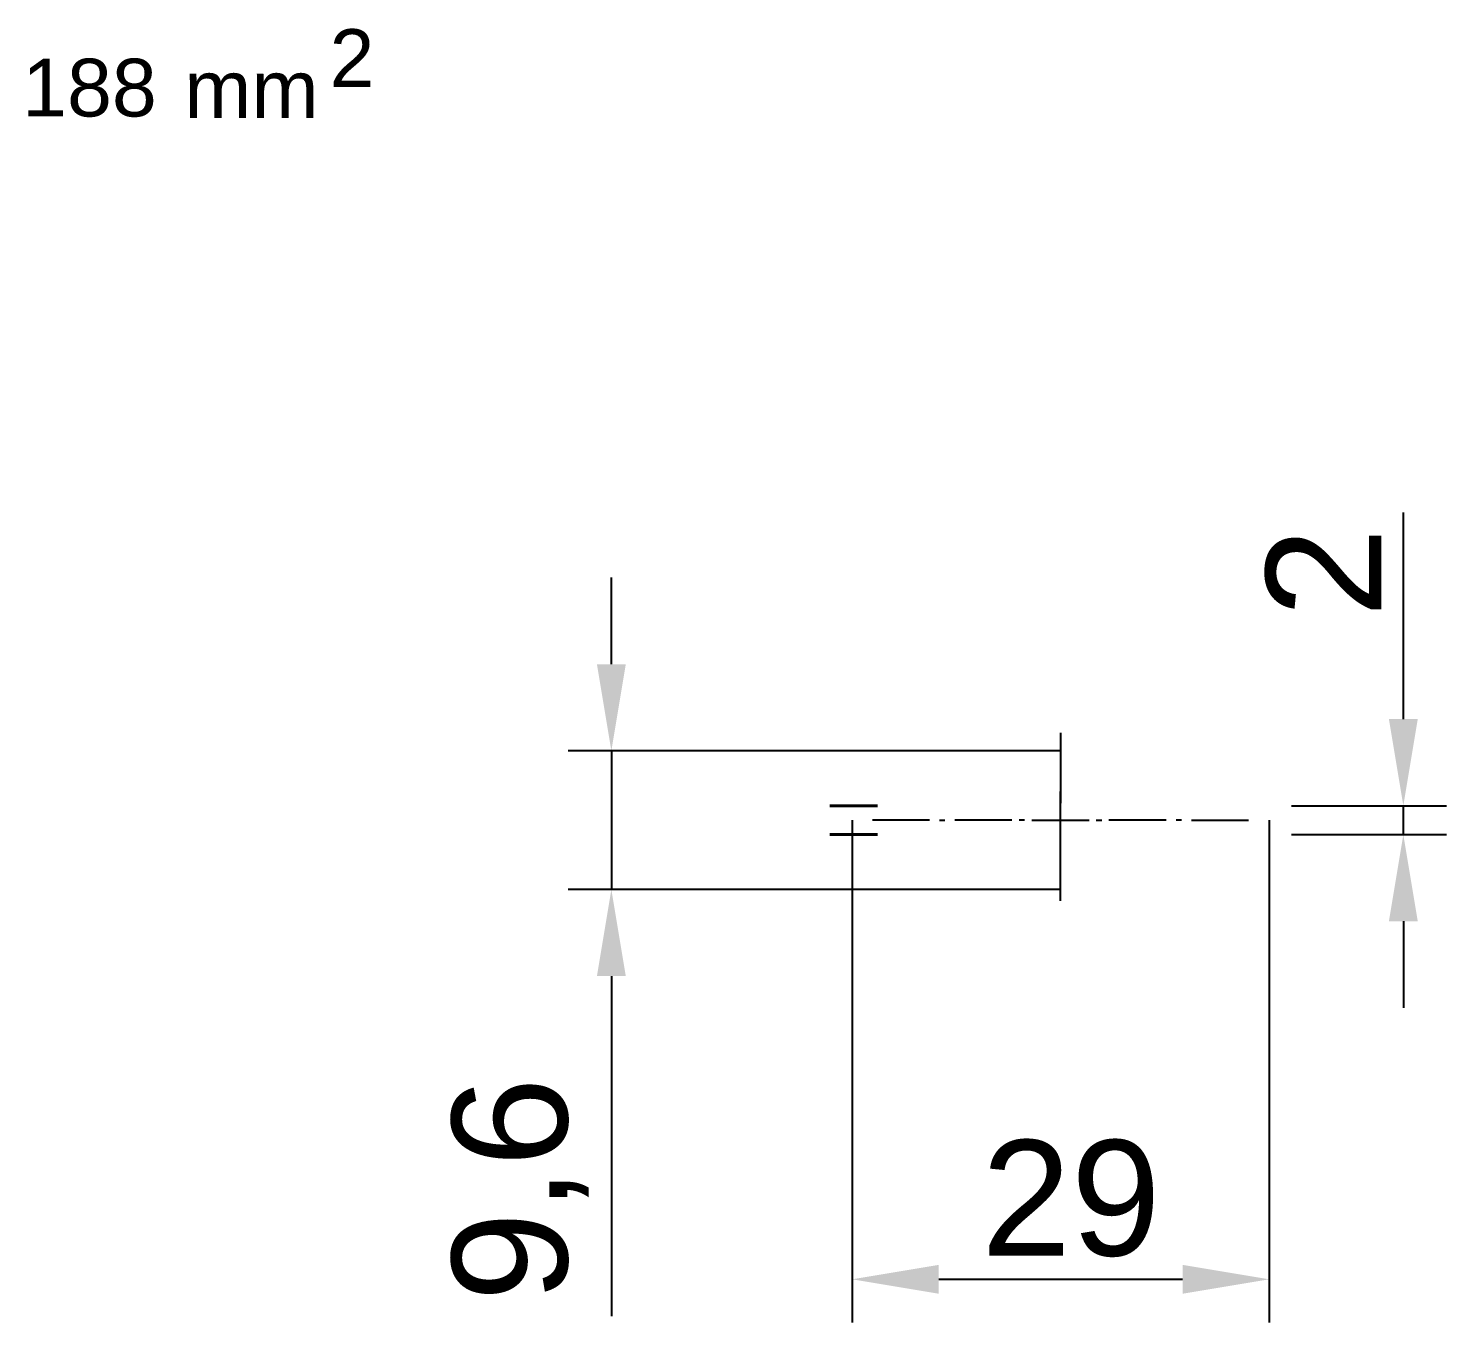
# Model space of a CAD drawing. Header units: millimetres. Extents: x 6647 to 33601, y -1887 to 8501.
# Drawn here: x 31609.3 to 31707.6, y 5072.2 to 5161.9 of the extents above; entities that cross this region are included whole.
import ezdxf

# ---------------------------------------------------------------- set-up
doc = ezdxf.new("R2010")
doc.units = ezdxf.units.MM
for name, color, linetype, lineweight in [('Main', 1, 'Continuous', 40), ('размерные', 220, 'Continuous', 25), ('тонкая', 7, 'Continuous', 25), ('тонкий', 7, 'Continuous', 20)]:
    doc.layers.add(name, color=color, linetype=linetype, lineweight=lineweight)
doc.styles.add('s1v4', font='ARIAL.TTF', dxfattribs={"height": 4})
doc.styles.get("Standard").update_dxf_attribs({"font": 'ARIAL.TTF'})
doc.dimstyles.new('s2v4', dxfattribs={"dimtxt": 8, "dimasz": 6, "dimexe": 3, "dimexo": 0, "dimgap": 1.5, "dimtad": 1, "dimtxsty": 'Standard', "dimcen": 2.5, "dimadec": 0, "dimazin": 0, "dimtfac": 1, "dimtmove": 0, "dimatfit": 3, "dimfxl": 1, "dimarcsym": 0})
doc.dimstyles.new('s2v4$0', dxfattribs={"dimtxt": 8, "dimasz": 6, "dimexe": 3, "dimexo": 0, "dimgap": 1.5, "dimtad": 1, "dimtxsty": 'Standard', "dimcen": 2.5, "dimadec": 0, "dimazin": 0, "dimtfac": 1, "dimtmove": 0, "dimatfit": 3, "dimfxl": 1, "dimarcsym": 0})

# ---------------------------------------------------------------- blocks, each defined once
blk = doc.blocks.new('*D116')
at = {"layer": 'Defpoints', "color": 0, "transparency": 16777216}
for p in [(31666.377, 5107.039), (31695.271, 5107.039), (31695.271, 5075.234)]:
    blk.add_point(p, dxfattribs=at)
at = {"layer": 'тонкий', "color": 0, "lineweight": -2, "transparency": 16777216}
for p, q in [((31666.377, 5107.039), (31666.377, 5072.234)), ((31695.271, 5107.039), (31695.271, 5072.234)), ((31672.377, 5075.234), (31689.271, 5075.234))]:
    blk.add_line(p, q, dxfattribs=at)
at = {"layer": 'тонкий', "color": 0, "transparency": 16777216}
for points in [[(31672.377, 5076.234), (31672.377, 5074.234), (31666.377, 5075.234)], [(31689.271, 5076.234), (31689.271, 5074.234), (31695.271, 5075.234)]]:
    blk.add_solid(points, dxfattribs=at)
at = {"layer": 'тонкий', "color": 0, "transparency": 16777216, "insert": (31681.546, 5080.818), "char_height": 8, "attachment_point": 5}
blk.add_mtext('29', dxfattribs=at)
blk = doc.blocks.new('*D117')
at = {"layer": 'Defpoints', "color": 0, "transparency": 16777216}
for p in [(31696.818, 5108.039), (31704.571, 5108.039), (31696.818, 5106.04)]:
    blk.add_point(p, dxfattribs=at)
at = {"layer": 'размерные', "color": 0, "lineweight": -2, "transparency": 16777216}
for p, q in [((31704.571, 5114.039), (31704.571, 5128.338)), ((31696.818, 5108.039), (31707.571, 5108.039)), ((31704.571, 5106.04), (31704.571, 5108.039)), ((31696.818, 5106.04), (31707.571, 5106.04)), ((31704.571, 5100.04), (31704.571, 5094.04))]:
    blk.add_line(p, q, dxfattribs=at)
at = {"layer": 'размерные', "color": 0, "transparency": 16777216}
for points in [[(31703.571, 5114.039), (31705.571, 5114.039), (31704.571, 5108.039)], [(31703.571, 5100.04), (31705.571, 5100.04), (31704.571, 5106.04)]]:
    blk.add_solid(points, dxfattribs=at)
at = {"layer": 'размерные', "color": 0, "transparency": 16777216, "insert": (31699.055, 5124.188), "char_height": 8, "attachment_point": 5, "rotation": 90}
blk.add_mtext('2', dxfattribs=at)
blk = doc.blocks.new('*D217')
at = {"layer": 'Defpoints', "color": 0, "transparency": 16777216}
for p in [(31649.694, 5111.84), (31680.814, 5111.84), (31680.824, 5102.239)]:
    blk.add_point(p, dxfattribs=at)
at = {"layer": 'размерные', "color": 0, "lineweight": -2, "transparency": 16777216}
for p, q in [((31649.694, 5117.84), (31649.694, 5123.84)), ((31680.814, 5111.84), (31646.694, 5111.84)), ((31649.694, 5111.84), (31649.694, 5102.239)), ((31680.824, 5102.239), (31646.694, 5102.239)), ((31649.694, 5096.239), (31649.694, 5072.679))]:
    blk.add_line(p, q, dxfattribs=at)
at = {"layer": 'размерные', "color": 0, "transparency": 16777216}
for points in [[(31648.694, 5117.84), (31650.694, 5117.84), (31649.694, 5111.84)], [(31648.694, 5096.239), (31650.694, 5096.239), (31649.694, 5102.239)]]:
    blk.add_solid(points, dxfattribs=at)
at = {"layer": 'размерные', "color": 0, "transparency": 16777216, "insert": (31643.387, 5081.459), "char_height": 8, "attachment_point": 5, "rotation": 90}
blk.add_mtext('9,6', dxfattribs=at)

msp = doc.modelspace()

# ---------------------------------------------------------------- linework, layer by layer
at = {"color": 3, "linetype": 'ByBlock'}
for p, q in [((31680.8136, 5113.0777), (31680.8136, 5109.1246)), ((31680.8136, 5112.8777), (31680.8136, 5108.9246)), ((31680.826, 5112.6272), (31680.826, 5108.6741)), ((31680.8136, 5105.0627), (31680.8136, 5109.0159)), ((31680.8136, 5108.7816), (31680.8136, 5108.4088)), ((31680.8136, 5108.5816), (31680.8136, 5108.2088)), ((31671.7428, 5107.0393), (31667.7897, 5107.0393)), ((31672.427, 5107.0393), (31672.7998, 5107.0393)), ((31677.4529, 5107.0393), (31673.4997, 5107.0393)), ((31678.3313, 5107.0393), (31677.9586, 5107.0393)), ((31678.837, 5107.0393), (31682.7902, 5107.0393)), ((31683.2958, 5107.0393), (31683.6686, 5107.0393)), ((31688.1274, 5107.0393), (31684.1743, 5107.0393)), ((31689.2001, 5107.0393), (31688.8274, 5107.0393)), ((31689.8843, 5107.0393), (31693.8375, 5107.0393)), ((31680.826, 5101.4514), (31680.826, 5105.4045))]:
    msp.add_line(p, q, dxfattribs=at)
at = {"layer": 'Main'}
for p, q in [((31668.1327, 5108.0388), (31664.8337, 5108.0388)), ((31668.1327, 5106.0398), (31664.8337, 5106.0398))]:
    msp.add_line(p, q, dxfattribs=at)

# ---------------------------------------------------------------- texts
at = {"layer": 'тонкая', "style": 's1v4'}
for s, p in [('2', (31630.1694, 5157.8216)), ('188', (31608.872, 5155.7777)), ('mm', (31620.0994, 5155.6771))]:
    msp.add_text(s, height=4, dxfattribs=at).set_placement(p)

# ---------------------------------------------------------------- dimensions: what is measured, and where the dimension line sits
at = {"layer": 'размерные'}
dim = msp.add_linear_dim(base=(31704.5711, 5108.0388), p1=(31696.8183, 5106.0398), p2=(31696.8183, 5108.0388), angle=90, dimstyle='s2v4$0', dxfattribs=at)
dim.commit()
dim.dimension.update_dxf_attribs({"geometry": '*D117', "text_midpoint": (31699.0547, 5124.1882)})
dim = msp.add_linear_dim(base=(31649.6943, 5111.8398), p1=(31680.8236, 5102.2388), p2=(31680.8136, 5111.8398), angle=90, dimstyle='s2v4$0', dxfattribs=at)
dim.commit()
dim.dimension.update_dxf_attribs({"geometry": '*D217', "text_midpoint": (31649.6943, 5081.4591), "dimtype": 160})
at = {"layer": 'тонкий'}
dim = msp.add_linear_dim(base=(31695.2706, 5075.2338), p1=(31666.3765, 5107.0393), p2=(31695.2706, 5107.0393), dimstyle='s2v4', override={"dimdec": 0}, dxfattribs=at)
dim.commit()
dim.dimension.update_dxf_attribs({"geometry": '*D116', "text_midpoint": (31681.5459, 5075.2338), "dimtype": 160})

doc.saveas('drawing.dxf')
